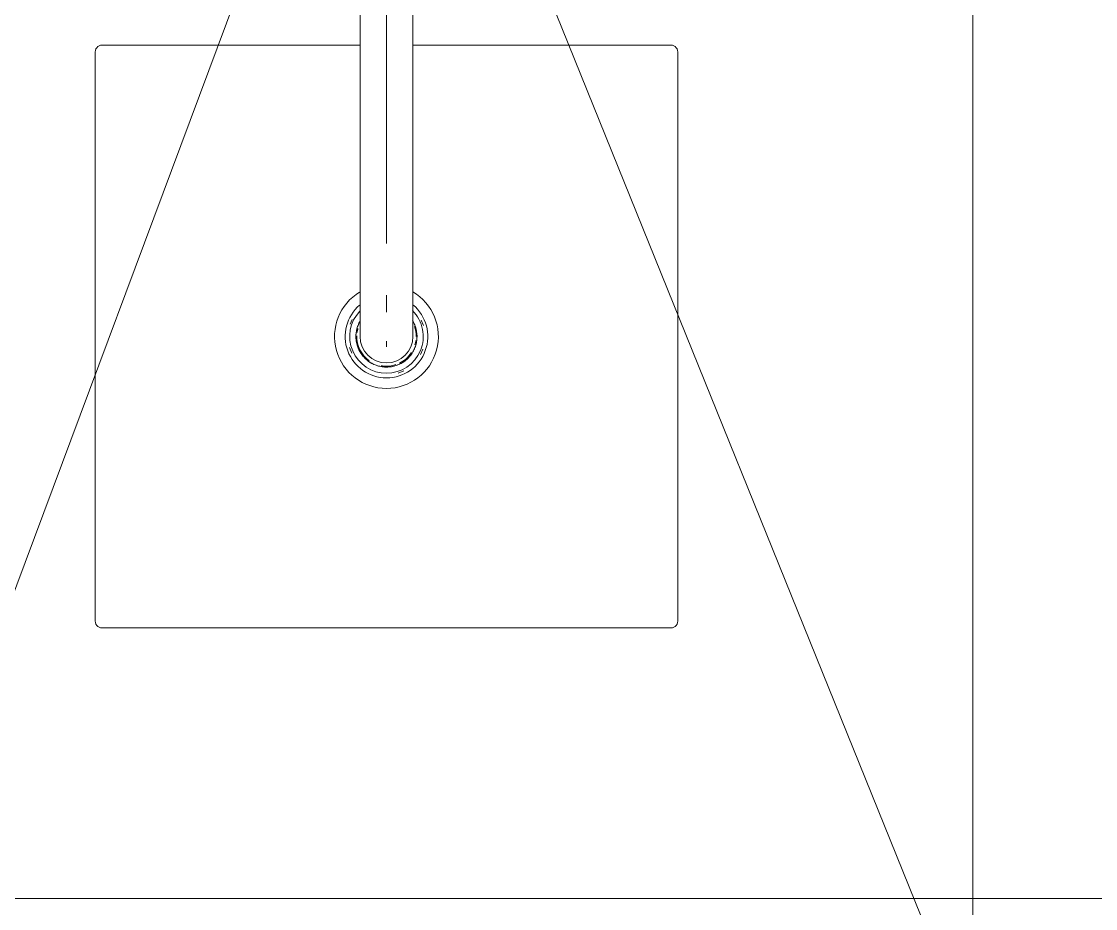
# Model space of a CAD drawing. Header units: millimetres. Extents: x -7971 to 7092, y -1127 to 14057.
# Drawn here: x 3558.3 to 4026, y 6429.9 to 6816 of the extents above; entities that cross this region are included whole.
import ezdxf

# ---------------------------------------------------------------- set-up
doc = ezdxf.new("R2010")
doc.units = ezdxf.units.MM
for name, color, linetype, lineweight in [('A-DETL', 90, 'Continuous', 9), ('A-FLOR-PATT', 8, 'Continuous', 9), ('P-SANR-FIXT', 6, 'Continuous', 9)]:
    doc.layers.add(name, color=color, linetype=linetype, lineweight=lineweight)

# ---------------------------------------------------------------- blocks, each defined once
blk = doc.blocks.new('Plumbing_Fixtures-Grohe-Allure-Rainshower_Shower_System_Wall_Mounted-12-METRIC - Allure 27 469 000-445960-1ste verdieping')
at = {"layer": 'P-SANR-FIXT'}
for p, q in [((3705.74, 7038.18), (3705.74, 6719.37)), ((3717.24, 7038.37), (3717.24, 6719.37)), ((3728.74, 6719.37), (3728.74, 7038.18)), ((3705.79, 6805.72), (3593.39, 6805.72)), ((3841.09, 6805.72), (3728.7, 6805.72)), ((3590.39, 6802.73), (3590.39, 6555.02)), ((3844.09, 6555.02), (3844.09, 6802.73)), ((3717.24, 6689.49), (3717.24, 6696.8)), ((3702.25, 6686.28), (3701.4, 6684.32)), ((3733.3, 6683.64), (3732.37, 6686.06)), ((3717.24, 6674.34), (3717.24, 6676.82)), ((3701.18, 6674.11), (3702.11, 6671.69)), ((3732.05, 6671.05), (3733.08, 6673.42)), ((3722.35, 6662.92), (3724.75, 6663.9)), ((3593.39, 6552.02), (3841.09, 6552.02))]:
    blk.add_line(p, q, dxfattribs=at)
at = {"layer": 'P-SANR-FIXT', "flags": 128}
for points in [[(3593.39, 6805.72), (3592.72, 6805.65), (3592.09, 6805.43), (3591.52, 6805.07), (3591.05, 6804.6), (3590.69, 6804.03), (3590.47, 6803.39), (3590.39, 6802.73)], [(3590.47, 6803.39), (3590.69, 6804.03), (3591.05, 6804.6), (3591.52, 6805.07), (3592.09, 6805.43), (3592.72, 6805.65)], [(3844.09, 6802.73), (3844.02, 6803.39), (3843.8, 6804.03), (3843.44, 6804.6), (3842.96, 6805.07), (3842.39, 6805.43), (3841.76, 6805.65), (3841.09, 6805.72)], [(3841.76, 6805.65), (3842.39, 6805.43), (3842.96, 6805.07), (3843.44, 6804.6), (3843.8, 6804.03), (3844.02, 6803.39)], [(3705.74, 6719.37), (3705.74, 6717.75), (3705.74, 6716.14), (3705.74, 6714.53), (3705.74, 6712.92), (3705.74, 6711.33), (3705.74, 6709.75), (3705.74, 6708.18), (3705.74, 6706.63), (3705.74, 6705.11), (3705.74, 6703.6), (3705.74, 6702.12), (3705.74, 6700.67), (3705.74, 6699.25), (3705.74, 6697.86), (3705.74, 6696.51), (3705.74, 6695.19), (3705.74, 6693.91), (3705.74, 6692.67), (3705.74, 6691.47), (3705.74, 6690.32), (3705.74, 6689.22), (3705.74, 6688.16), (3705.74, 6687.15), (3705.74, 6686.2), (3705.74, 6685.29), (3705.74, 6684.45), (3705.74, 6683.65), (3705.74, 6682.92), (3705.74, 6682.24), (3705.74, 6681.63), (3705.74, 6681.07), (3705.74, 6680.57), (3705.74, 6680.14), (3705.74, 6679.77), (3705.74, 6679.46), (3705.74, 6679.22), (3705.74, 6679.04), (3705.74, 6678.93), (3705.74, 6678.88), (3705.74, 6678.87)], [(3728.74, 6678.87), (3728.74, 6678.91), (3728.74, 6679), (3728.74, 6679.17), (3728.74, 6679.39), (3728.74, 6679.68), (3728.74, 6680.04), (3728.74, 6680.45), (3728.74, 6680.93), (3728.74, 6681.47), (3728.74, 6682.07), (3728.74, 6682.73), (3728.74, 6683.45), (3728.74, 6684.23), (3728.74, 6685.06), (3728.74, 6685.95), (3728.74, 6686.89), (3728.74, 6687.88), (3728.74, 6688.93), (3728.74, 6690.02), (3728.74, 6691.16), (3728.74, 6692.34), (3728.74, 6693.57), (3728.74, 6694.84), (3728.74, 6696.15), (3728.74, 6697.49), (3728.74, 6698.87), (3728.74, 6700.29), (3728.74, 6701.73), (3728.74, 6703.2), (3728.74, 6704.7), (3728.74, 6706.22), (3728.74, 6707.76), (3728.74, 6709.32), (3728.74, 6710.9), (3728.74, 6712.49), (3728.74, 6714.09), (3728.74, 6715.7), (3728.74, 6717.32), (3728.74, 6718.94), (3728.74, 6719.37)], [(3705.77, 6685.61), (3705.51, 6685.14), (3705.27, 6684.67), (3705.05, 6684.19), (3704.85, 6683.69), (3704.66, 6683.19), (3704.5, 6682.69), (3704.36, 6682.17), (3704.24, 6681.66), (3704.14, 6681.13), (3704.06, 6680.61), (3704, 6680.08), (3703.96, 6679.55), (3703.94, 6679.02), (3703.95, 6678.49), (3703.97, 6677.95), (3704.02, 6677.42), (3704.09, 6676.9), (3704.18, 6676.37), (3704.29, 6675.85), (3704.42, 6675.34), (3704.57, 6674.83), (3704.74, 6674.32), (3704.94, 6673.83), (3705.15, 6673.34), (3705.38, 6672.86), (3705.63, 6672.39), (3705.9, 6671.93), (3706.18, 6671.48), (3706.49, 6671.05), (3706.81, 6670.62), (3707.15, 6670.21), (3707.5, 6669.82), (3707.87, 6669.43), (3708.26, 6669.07), (3708.66, 6668.72), (3709.07, 6668.38), (3709.5, 6668.06), (3709.94, 6667.76), (3710.39, 6667.48), (3710.85, 6667.21), (3711.32, 6666.97), (3711.8, 6666.74), (3712.29, 6666.53), (3712.79, 6666.34), (3713.29, 6666.17), (3713.8, 6666.03), (3714.32, 6665.9), (3714.84, 6665.79), (3715.37, 6665.71), (3715.89, 6665.64), (3716.42, 6665.6), (3716.96, 6665.58), (3717.24, 6665.57)], [(3717.24, 6665.57), (3717.77, 6665.58), (3718.31, 6665.62), (3718.83, 6665.67), (3719.36, 6665.74), (3719.88, 6665.84), (3720.4, 6665.96), (3720.92, 6666.09), (3721.43, 6666.25), (3721.93, 6666.43), (3722.42, 6666.62), (3722.91, 6666.84), (3723.38, 6667.08), (3723.85, 6667.33), (3724.31, 6667.61), (3724.75, 6667.9), (3725.18, 6668.21), (3725.61, 6668.53), (3726.01, 6668.88), (3726.4, 6669.23), (3726.78, 6669.61), (3727.15, 6670), (3727.49, 6670.4), (3727.82, 6670.82), (3728.14, 6671.25), (3728.43, 6671.69), (3728.71, 6672.14), (3728.97, 6672.61), (3729.21, 6673.08), (3729.44, 6673.56), (3729.64, 6674.05), (3729.82, 6674.55), (3729.98, 6675.06), (3730.13, 6675.57), (3730.25, 6676.09), (3730.35, 6676.61), (3730.43, 6677.14), (3730.49, 6677.67), (3730.53, 6678.2), (3730.54, 6678.73), (3730.54, 6679.26), (3730.51, 6679.79), (3730.46, 6680.32), (3730.39, 6680.85), (3730.3, 6681.38), (3730.19, 6681.9), (3730.06, 6682.41), (3729.91, 6682.92), (3729.74, 6683.42), (3729.55, 6683.92), (3729.34, 6684.41), (3729.1, 6684.89), (3728.85, 6685.36), (3728.59, 6685.82)], [(3590.39, 6555.02), (3590.47, 6554.36), (3590.69, 6553.72), (3591.05, 6553.15), (3591.52, 6552.68), (3592.09, 6552.32), (3592.72, 6552.1), (3593.39, 6552.02)], [(3592.72, 6552.1), (3592.09, 6552.32), (3591.52, 6552.68), (3591.05, 6553.15), (3590.69, 6553.72), (3590.47, 6554.36)], [(3841.09, 6552.02), (3841.76, 6552.1), (3842.39, 6552.32), (3842.96, 6552.68), (3843.44, 6553.15), (3843.8, 6553.72), (3844.02, 6554.36), (3844.09, 6555.02)], [(3844.02, 6554.36), (3843.8, 6553.72), (3843.44, 6553.15), (3842.96, 6552.68), (3842.39, 6552.32), (3841.76, 6552.1)]]:
    blk.add_lwpolyline(points, dxfattribs=at)
at = {"layer": 'P-SANR-FIXT'}
for radius, start, end in [(22.6, 121.0947, 270), (22.6, 270, 59.5524), (18, 130.5161, 270), (16, 136.3688, 270), (18, 270, 50.1641), (16, 270, 45), (13.3, 155.5283, 270), (13.3, 270, 23.9062), (12.92, 178.6878, 234.5672), (12.92, 164.0152, 172.1294), (12.92, 0, 19.7029), (11.5, 180, 270), (11.5, 270, 0), (12.92, 344.0152, 352.1294), (12.92, 296.0155, 327.1523), (12.92, 259.854, 270), (12.92, 270, 288.7351)]:
    blk.add_arc((3717.24, 6678.87), radius, start, end, dxfattribs=at)

msp = doc.modelspace()

# ---------------------------------------------------------------- hatches: boundary and pattern name
at = {"layer": 'A-FLOR-PATT'}
h = msp.add_hatch(dxfattribs=at)
h.set_pattern_fill('FP_66', color=256, style=0, pattern_type=2)
h.set_pattern_definition([(270, (3072.24, 4633.88), (450, 3e-14), []), (0, (3072.24, 4633.88), (0, 450), [])])
h.paths.add_polyline_path([(2302.24, 2116.88), (3502.24, 2116.88), (3502.24, 2226.87), (2627.24, 2226.87), (2553.17, 2233.01), (2481.13, 2251.26), (2413.07, 2281.11), (2350.85, 2321.76), (2302.24, 2366.51), (2302.24, 2226.87)])
h.paths.add_polyline_path([(2124.65, 2709.69), (2178.78, 2709.69), (2178.78, 2714.04), (2191.01, 2787.34), (2215.14, 2857.64), (2250.52, 2923), (2296.17, 2981.65), (2350.85, 3031.99), (2413.07, 3072.64), (2481.13, 3102.49), (2557.78, 3121.12), (2627.24, 3126.87), (3527.24, 3126.87), (3601.31, 3120.74), (3676.68, 3101.03), (3741.42, 3072.64), (3803.64, 3031.99), (3858.32, 2981.65), (3903.97, 2923), (3939.34, 2857.64), (3964.63, 2780.4), (3975.71, 2709.69), (4237.24, 2709.69), (4237.24, 4119.94), (4234.56, 4119.37), (4234.56, 4116.87), (4219, 4116.87), (4219, 4119.38), (4214.29, 4119.38), (4214.29, 4659.37), (4237.24, 4659.37), (4237.24, 7150.87), (3827.24, 7150.87), (3827.24, 7117.87), (3811.29, 7117.87), (3812.24, 7083.07), (3818.74, 7082.25), (3819.49, 7083.07), (3876.24, 7082.26), (3876.24, 7035.07), (3819.49, 7035.9), (3818.74, 7035.07), (3728.57, 7035.07), (3728.74, 6805.72), (3841.09, 6805.72), (3844.09, 6802.73), (3844.09, 6555.02), (3841.09, 6552.02), (3593.39, 6552.02), (3590.39, 6555.02), (3590.39, 6802.73), (3593.39, 6805.72), (3705.79, 6805.72), (3705.74, 7035.07), (3615.74, 7035.89), (3615.04, 7035.69), (3568.17, 7035.07), (3568.17, 7035.34), (3558.3, 7036.59), (3558.83, 7082.87), (3615.04, 7082.06), (3615.74, 7083.07), (3622.24, 7083.07), (3622.24, 7117.87), (3607.24, 7117.87), (3607.24, 7150.87), (3237.24, 7150.87), (3237.24, 5716.87), (3137.24, 5716.87), (3137.24, 7150.87), (1907.24, 7150.87), (1907.24, 7144.87), (1915.24, 7144.87), (1915.24, 7094.87), (1907.24, 7094.87), (1907.24, 6294.87), (1915.24, 6294.87), (1915.24, 6244.87), (1907.24, 6244.87), (1907.24, 5116.87), (1975.98, 5116.87), (1975.98, 5190.98), (2388.4, 5190.24), (2388.4, 5116.87), (2427.24, 5116.88), (2427.24, 3596.87), (2388.4, 3596.87), (2387.59, 3522.77), (1975.98, 3522.77), (1975.98, 3596.87), (1907.24, 3596.87), (1907.24, 2709.69), (2123.24, 2709.69)])
h.paths.add_polyline_path([(2364.5, 3546.93), (2364.5, 3596.87), (1999.88, 3596.87), (1999.88, 3546.93), (2124.65, 3546.93)])
h.paths.add_polyline_path([(2364.5, 5116.87), (2364.5, 5166.82), (1999.88, 5166.82), (1999.88, 5116.87), (2339.78, 5116.87)])
h.paths.add_polyline_path([(3677.89, 7092.16), (3677.89, 7096.87), (3701.59, 7096.87), (3701.59, 7127.07), (3682.24, 7127.61), (3682.24, 7150.87), (3677.24, 7150.87), (3677.24, 7117.87), (3661.29, 7117.87), (3662.24, 7092.16), (3677.24, 7092.16)])
h.paths.add_polyline_path([(3770.63, 7096.87), (3772.24, 7096.87), (3773.19, 7117.87), (3757.24, 7117.87), (3757.24, 7150.87), (3752.24, 7150.87), (3751.77, 7127.07), (3732.89, 7127.07), (3732.89, 7096.87), (3751.77, 7097.55), (3748.02, 7109.13), (3749.03, 7112.88), (3752.24, 7115.82), (3755.52, 7116.63), (3759.27, 7115.62), (3762.02, 7112.88), (3768.68, 7096.87), (3770.24, 7096.87)])

# ---------------------------------------------------------------- linework, layer by layer
at = {"layer": 'A-DETL'}
for p, q in [((3237.24, 5716.87), (3717.24, 7001.87)), ((3717.24, 7001.87), (4237.24, 5716.87))]:
    msp.add_line(p, q, dxfattribs=at)

# ---------------------------------------------------------------- block references
at = {"layer": 'P-SANR-FIXT'}
msp.add_blockref('Plumbing_Fixtures-Grohe-Allure-Rainshower_Shower_System_Wall_Mounted-12-METRIC - Allure 27 469 000-445960-1ste verdieping', (0, 0), dxfattribs=at)

doc.saveas('drawing.dxf')
